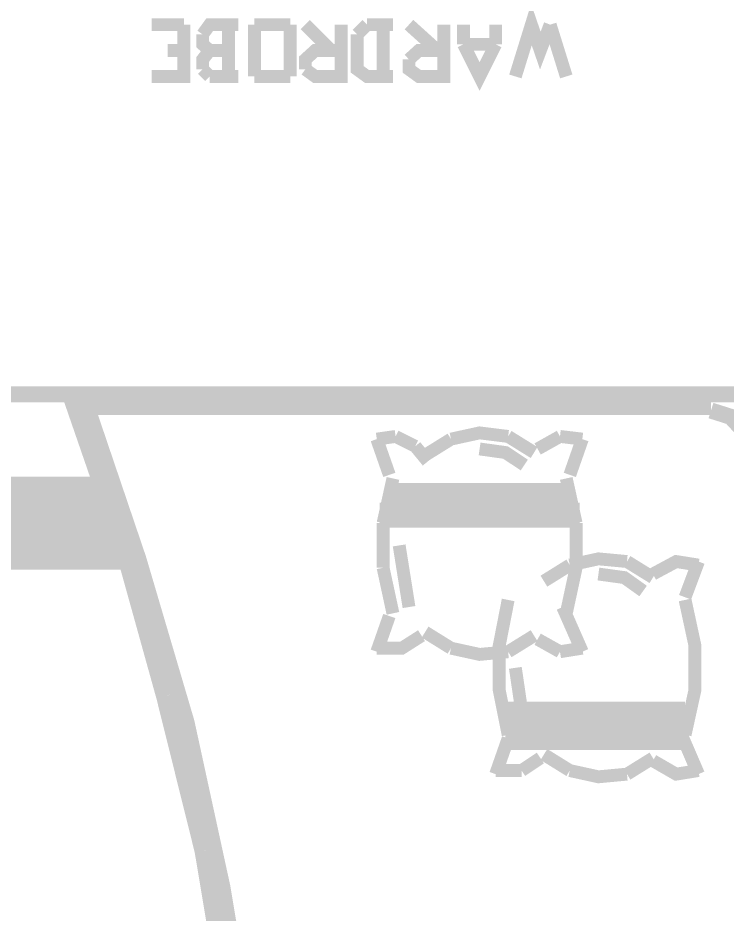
# Model space of a CAD drawing. Header units: inches. Extents: x -524 to 1067, y -71 to 1110.
# Drawn here: x 837.6 to 888.7, y 88 to 152.6 of the extents above; entities that cross this region are included whole.
import ezdxf

# ---------------------------------------------------------------- set-up
doc = ezdxf.new("R2010")
doc.units = ezdxf.units.IN
doc.header["$MEASUREMENT"] = 0
doc.layers.add('P', color=7, linetype='Continuous')

msp = doc.modelspace()

# ---------------------------------------------------------------- linework, layer by layer
at = {"layer": 'P'}
for points, const_width in [([(875.942, 152.132), (875.234, 150.267), (874.592, 152.132), (873.435, 148.398)], 0.927), ([(849.547, 152.132), (849.547, 148.398), (847.229, 148.398)], 0.927), ([(849.547, 152.132), (847.229, 152.132)], 0.927), ([(853.474, 152.132), (851.415, 152.132), (850.901, 151.424)], 0.927), ([(852.766, 148.398), (852.766, 152.132)], 0.927), ([(854.634, 148.398), (854.634, 152.132)], 0.927), ([(854.634, 152.132), (857.211, 152.132)], 0.927), ([(857.211, 152.132), (857.211, 148.398)], 0.927), ([(860.879, 152.132), (860.879, 148.398), (859.011, 148.398), (858.303, 148.913)], 0.927), ([(860.171, 150.267), (858.303, 152.132)], 0.927), ([(862.744, 152.132), (862.036, 151.424)], 0.927), ([(864.613, 152.132), (862.744, 152.132)], 0.927), ([(863.905, 148.398), (863.905, 152.132)], 0.927), ([(868.281, 152.132), (868.281, 148.398), (866.482, 148.398), (865.77, 148.913), (865.77, 149.621)], 0.927), ([(867.832, 150.267), (865.77, 152.132)], 0.927), ([(869.697, 150.716), (869.697, 152.132)], 0.927), ([(872.015, 152.132), (872.015, 150.716)], 0.927), ([(877.103, 148.398), (875.942, 152.132)], 0.927), ([(850.901, 151.424), (850.901, 150.716), (851.415, 150.267)], 0.927), ([(862.036, 151.424), (862.036, 148.913), (862.744, 148.398), (864.613, 148.398)], 0.927), ([(872.015, 150.716), (870.858, 148.398), (869.697, 150.716)], 0.927), ([(872.015, 150.716), (869.697, 150.716)], 0.927), ([(849.547, 150.267), (848.39, 150.267)], 0.927), ([(851.415, 150.267), (850.901, 149.621), (850.901, 148.913)], 0.927), ([(851.415, 150.267), (852.766, 150.267)], 0.927), ([(858.303, 148.913), (858.303, 149.621), (859.011, 150.267), (860.879, 150.267)], 0.927), ([(865.77, 149.621), (866.482, 150.267), (868.281, 150.267)], 0.927), ([(850.901, 148.913), (851.415, 148.398)], 0.927), ([(851.415, 148.398), (853.474, 148.398)], 0.927), ([(857.211, 148.398), (854.634, 148.398)], 0.927), ([(891.264, 125.481), (819.417, 125.481)], 1.157), ([(864.807, 125.481), (819.417, 125.481), (819.417, 53.375), (864.807, 53.375)], 1.157), ([(848.13, 103.721), (845.105, 114.601), (841.437, 125.222)], 1.161), ([(854.375, 77.774), (852.317, 90.008), (849.74, 101.852), (846.265, 113.633), (842.338, 125.222)], 1.157), ([(887.53, 124.579), (842.787, 124.579)], 1.161), ([(890.301, 121.554), (889.848, 122.904), (888.947, 123.871), (887.53, 124.32)], 1.161), ([(864.807, 122.455), (863.452, 122.262)], 0.927), ([(863.452, 122.262), (864.354, 119.685)], 0.927), ([(866.223, 121.747), (864.807, 122.455)], 0.927), ([(868.799, 122.262), (866.931, 121.101)], 0.927), ([(872.916, 122.455), (870.858, 122.711), (868.799, 122.262)], 0.927), ([(874.785, 121.294), (872.916, 122.455)], 0.927), ([(876.65, 122.455), (875.041, 121.554)], 0.927), ([(878.26, 122.262), (876.65, 122.455)], 0.927), ([(877.358, 119.685), (878.26, 122.262)], 0.927), ([(867.124, 120.652), (866.223, 121.747)], 0.927), ([(874.077, 120.393), (872.723, 121.294), (870.858, 121.554)], 0.927), ([(819.417, 118.977), (843.754, 118.977)], 1.161), ([(845.623, 113.44), (819.417, 113.44), (819.417, 118.977)], 1.157), ([(864.613, 119.429), (863.905, 116.21)], 0.927), ([(877.811, 116.21), (877.103, 119.429)], 0.927), ([(834.225, 118.334), (843.948, 118.334)], 1.157), ([(864.098, 118.528), (877.552, 118.528)], 1.157), ([(834.225, 118.075), (843.948, 118.075)], 1.157), ([(864.098, 117.82), (877.552, 117.82)], 1.157), ([(834.225, 117.367), (844.462, 117.367)], 1.157), ([(834.225, 117.367), (844.203, 117.367)], 1.157), ([(878.07, 117.112), (863.646, 117.112)], 1.161), ([(878.07, 116.466), (863.646, 116.466)], 1.157), ([(834.225, 116.21), (844.656, 116.21)], 1.161), ([(863.905, 116.21), (863.905, 112.991)], 0.927), ([(877.811, 112.991), (877.811, 116.21)], 0.927), ([(844.911, 115.309), (834.225, 115.309)], 1.161), ([(845.105, 115.05), (834.225, 115.05)], 1.157), ([(845.105, 114.601), (834.225, 114.601)], 1.157), ([(865.062, 114.601), (865.77, 110.159)], 0.927), ([(845.364, 114.342), (834.225, 114.342)], 1.161), ([(881.479, 113.44), (879.421, 113.633), (877.358, 113.185)], 0.927), ([(883.348, 112.283), (881.479, 113.44)], 0.927), ([(886.629, 113.185), (885.023, 113.44), (883.348, 112.539)], 0.927), ([(885.665, 110.867), (886.629, 113.44)], 0.927), ([(863.905, 112.991), (864.613, 109.706)], 0.927), ([(877.358, 113.185), (875.493, 112.024)], 0.927), ([(877.103, 109.706), (877.811, 112.991)], 0.927), ([(882.64, 111.316), (881.286, 112.283), (879.421, 112.539)], 0.927), ([(872.916, 110.673), (872.274, 107.389), (872.274, 104.169), (872.916, 100.95)], 0.927), ([(885.665, 100.95), (886.373, 104.169), (886.373, 107.389), (885.665, 110.673)], 0.927), ([(878.26, 106.94), (876.844, 110.159)], 0.927), ([(864.354, 109.513), (863.452, 106.94)], 0.927), ([(863.452, 107.195), (865.255, 107.195), (866.672, 108.097)], 0.927), ([(866.931, 108.356), (868.799, 107.195)], 0.927), ([(872.916, 106.94), (874.785, 108.097)], 0.927), ([(875.041, 107.841), (876.65, 106.94)], 0.927), ([(868.799, 107.195), (870.858, 106.746), (872.916, 106.94)], 0.927), ([(876.65, 106.94), (878.26, 107.195)], 0.927), ([(873.435, 105.779), (874.077, 101.403)], 0.927), ([(850.901, 92.581), (848.13, 103.721)], 1.157), ([(872.468, 102.753), (885.665, 102.753)], 1.161), ([(872.723, 101.852), (885.665, 101.852)], 1.157), ([(885.921, 101.403), (872.723, 101.403)], 1.161), ([(886.629, 98.118), (885.213, 101.403)], 0.927), ([(872.916, 100.695), (872.015, 98.118)], 0.927), ([(885.921, 100.436), (872.723, 100.436)], 1.157), ([(873.884, 98.377), (875.234, 99.279)], 0.927), ([(875.493, 99.534), (877.358, 98.377)], 0.927), ([(881.479, 98.118), (883.348, 99.279)], 0.927), ([(883.348, 99.085), (885.023, 98.118), (886.629, 98.377)], 0.927), ([(872.015, 98.377), (873.884, 98.377)], 0.927), ([(877.358, 98.377), (879.421, 97.925), (881.479, 98.118)], 0.927), ([(852.766, 81.446), (850.901, 92.581)], 1.161)]:
    msp.add_lwpolyline(points, dxfattribs=dict(at, const_width=const_width))

doc.saveas('drawing.dxf')
